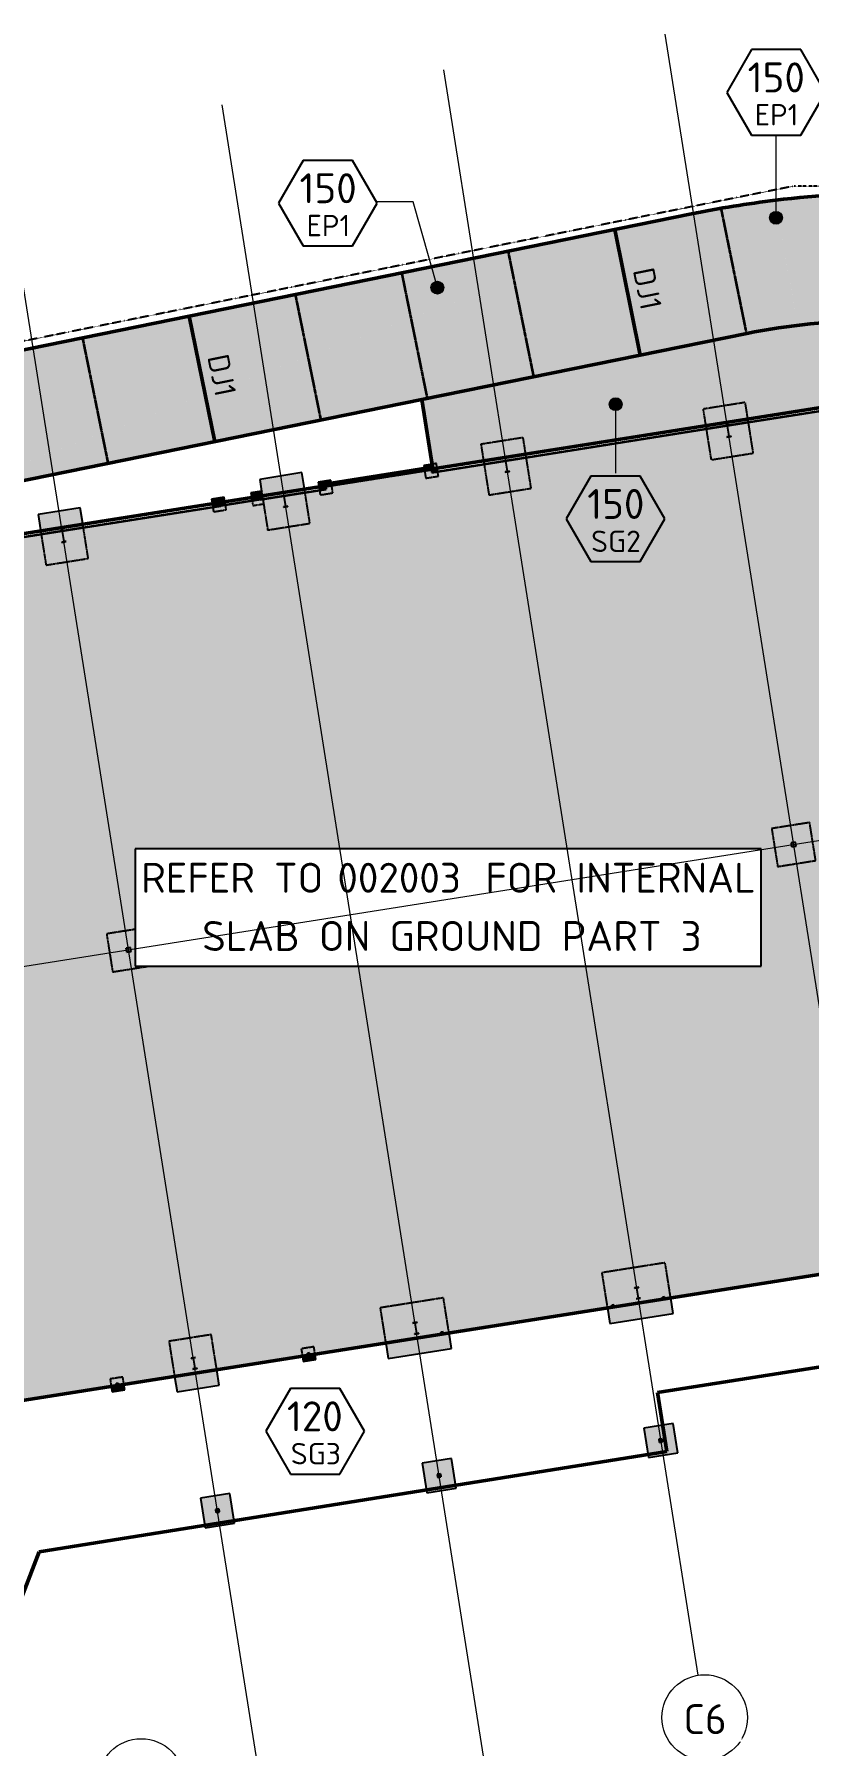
# Model space of a CAD drawing. Header units: millimetres. Extents: x 705 to 313061, y -3762 to 4071588.
# Drawn here: x 227216 to 263451, y 3986460 to 4066546 of the extents above; entities that cross this region are included whole.
import ezdxf

# ---------------------------------------------------------------- set-up
doc = ezdxf.new("R2010")
doc.units = ezdxf.units.MM
for name, pattern in [('Boundary', [16, 5, -2, 5, -2, 0, -2]), ('Dash', [7, 5, -2]), ('Hidden Double', [7, 5, -2]), ('Hidden Half', [3, 2, -1]), ('Joint 1', [9.5, 7, -0.75, 1, -0.75])]:
    doc.linetypes.add(name, pattern=pattern)
for name, color, linetype, lineweight in [('A-000-T_TEXT', 231, 'Continuous', 13), ('A-010-M_LINE', 90, 'Continuous', 13), ('A-060-M_DETAIL', 3, 'Continuous', 25), ('A-200-M_WALL_EXT', 113, 'Continuous', 13), ('A-230-H-FLOOR', 190, 'Continuous', 13), ('A-230-M_FLOOR', 192, 'Continuous', 13), ('A-230-MH_FLOOR', 190, 'Hidden Double', 13), ('C-910-M_SITE_BOUND', 91, 'Boundary', 25), ('S-160-M_FOUND', 171, 'Continuous', 13), ('S-160-MH_FOUND', 171, 'Hidden Half', 13), ('S-230-A-FLOOR', 171, 'Continuous', 18), ('S-280-M_COLUMN', 52, 'Continuous', 13), ('S-280-MH_COLUMN', 52, 'Hidden Half', 13), ('Z-030-M_GRID', 191, 'Continuous', 13), ('Z-033_T_GRIDREF', 31, 'Continuous', 13), ('Z-060-M_DETAIL', 92, 'Continuous', 25)]:
    doc.layers.add(name, color=color, linetype=linetype, lineweight=lineweight)
doc.styles.add('ISOCPEUR_2', font='isocpeur.ttf', dxfattribs={"height": 1400})
doc.styles.add('ISOCPEUR_3', font='isocpeur.ttf', dxfattribs={"height": 1000})
doc.styles.add('ISOCPEUR_B_2', font='', dxfattribs={"height": 1400})
doc.styles.get('ISOCPEUR_B_2').set_extended_font_data('ISOCPEUR', bold=True)

# ---------------------------------------------------------------- blocks, each defined once
blk = doc.blocks.new('NRP_Column-Steel-SHS - SC444 - 200x200x6_0SHS-3967238-S1_001 - EXTERNAL PAVEMENT PLAN')
at = {"layer": 'S-280-M_COLUMN', "lineweight": 25}
for p, q in [((100, 100), (-100, 100)), ((-100, 100), (-100, -100)), ((-94, -94), (-94, 94)), ((-94, 94), (94, 94)), ((94, 94), (94, -94)), ((100, -100), (100, 100)), ((-100, -100), (100, -100)), ((94, -94), (-94, -94))]:
    blk.add_line(p, q, dxfattribs=at)
blk = doc.blocks.new('NRP_Column-Steel-SHS - SC444 - 200x200x6_0SHS-3967240-S1_001 - EXTERNAL PAVEMENT PLAN')
at = {"layer": 'S-280-M_COLUMN', "lineweight": 25}
for p, q in [((100, 100), (-100, 100)), ((-100, 100), (-100, -100)), ((-94, -94), (-94, 94)), ((-94, 94), (94, 94)), ((94, 94), (94, -94)), ((100, -100), (100, 100)), ((-100, -100), (100, -100)), ((94, -94), (-94, -94))]:
    blk.add_line(p, q, dxfattribs=at)
blk = doc.blocks.new('NRP_Column-Steel-SHS - SC440 - 150x150x5_0SHS-4139702-S1_001 - EXTERNAL PAVEMENT PLAN')
at = {"layer": 'S-280-M_COLUMN', "lineweight": 25}
for p, q in [((75, 75), (-75, 75)), ((-75, 75), (-75, -75)), ((-70, -70), (-70, 70)), ((-70, 70), (70, 70)), ((70, 70), (70, -70)), ((75, -75), (75, 75)), ((-75, -75), (75, -75)), ((70, -70), (-70, -70))]:
    blk.add_line(p, q, dxfattribs=at)
blk = doc.blocks.new('NRP_Foundation-Pad Footing Fibre _v2_ - PF5 -1400 x 1400 x 400d-V6-S1_001 - EXTERNAL PAVEMENT PLAN')
at = {"layer": 'S-160-M_FOUND', "linetype": 'Dash', "lineweight": 25}
blk.add_hatch(color=10, dxfattribs=at).paths.add_polyline_path([(750, 350), (-650, 350), (-650, -1050), (750, -1050)])
at = {"layer": 'S-160-M_FOUND', "color": 9, "lineweight": 25}
for p, q in [((750, 350), (-650, 350)), ((-650, 350), (-650, -1050)), ((750, -1050), (750, 350)), ((-650, -1050), (750, -1050))]:
    blk.add_line(p, q, dxfattribs=at)
blk = doc.blocks.new('NRP_Column-Steel-SHS - M433 - 100x100x5_0SHS-4136156-S1_001 - EXTERNAL PAVEMENT PLAN')
at = {"layer": 'S-280-M_COLUMN', "lineweight": 25}
for p, q in [((50, 50), (-50, 50)), ((-50, 50), (-50, -50)), ((-45, -45), (-45, 45)), ((-45, 45), (45, 45)), ((45, 45), (45, -45)), ((50, -50), (50, 50)), ((-50, -50), (50, -50)), ((45, -45), (-45, -45))]:
    blk.add_line(p, q, dxfattribs=at)
blk = doc.blocks.new('NRP_Column-Steel-SHS - M433 - 100x100x5_0SHS-4136138-S1_001 - EXTERNAL PAVEMENT PLAN')
at = {"layer": 'S-280-M_COLUMN', "lineweight": 25}
for p, q in [((50, 50), (-50, 50)), ((-50, 50), (-50, -50)), ((-45, -45), (-45, 45)), ((-45, 45), (45, 45)), ((45, 45), (45, -45)), ((50, -50), (50, 50)), ((-50, -50), (50, -50)), ((45, -45), (-45, -45))]:
    blk.add_line(p, q, dxfattribs=at)
blk = doc.blocks.new('NRP_Column-Steel-SHS - M433 - 100x100x5_0SHS-4136147-S1_001 - EXTERNAL PAVEMENT PLAN')
at = {"layer": 'S-280-M_COLUMN', "lineweight": 25}
for p, q in [((50, 50), (-50, 50)), ((-50, 50), (-50, -50)), ((-45, -45), (-45, 45)), ((-45, 45), (45, 45)), ((45, 45), (45, -45)), ((50, -50), (50, 50)), ((-50, -50), (50, -50)), ((45, -45), (-45, -45))]:
    blk.add_line(p, q, dxfattribs=at)
blk = doc.blocks.new('NRP_Column-Steel-UB - SC124 - 530UB82_0-V47-S1_001 - EXTERNAL PAVEMENT PLAN')
at = {"layer": 'S-280-M_COLUMN', "lineweight": 25}
for p, q in [((104.5, 528.2), (-104.5, 528.2)), ((-104.5, 528.2), (-104.5, 515)), ((-104.5, 515), (-18.8, 515)), ((-18.8, 13.2), (-104.5, 13.2)), ((-104.5, 13.2), (-104.5, 0)), ((-104.5, 0), (104.5, 0)), ((-4.8, 501), (-4.8, 27.2)), ((4.8, 27.2), (4.8, 501)), ((18.8, 515), (104.5, 515)), ((104.5, 13.2), (18.8, 13.2)), ((104.5, 515), (104.5, 528.2)), ((104.5, 0), (104.5, 13.2))]:
    blk.add_line(p, q, dxfattribs=at)
for centre, start, end in [((-18.8, 501), 0, 90), ((-18.8, 27.2), 270, 0), ((18.8, 501), 90, 180), ((18.8, 27.2), 180, 270)]:
    blk.add_arc(centre, 14, start, end, dxfattribs=at)
at = {"layer": 'S-280-MH_COLUMN', "lineweight": 25}
for centre, start, end in [((-18.8, 501), 0, 90), ((-18.8, 27.2), 270, 0), ((18.8, 501), 90, 180), ((18.8, 27.2), 180, 270)]:
    blk.add_arc(centre, 14, start, end, dxfattribs=at)
blk = doc.blocks.new('NRP_Foundation-Pad Footing Fibre _v2_ - PF4 -1800 x 1800 x 400d-V54-S1_001 - EXTERNAL PAVEMENT PLAN')
at = {"layer": 'S-160-MH_FOUND', "color": 9, "linetype": 'Dash', "lineweight": 25}
for p, q in [((950, 550), (-850, 550)), ((-850, 550), (-850, -1138)), ((950, -796), (950, 550))]:
    blk.add_line(p, q, dxfattribs=at)
blk = doc.blocks.new('NRP_Foundation-Pad Footing Fibre _v2_ - PF4 -1800 x 1800 x 400d-3893011-S1_001 - EXTERNAL PAVEMENT PLAN')
at = {"layer": 'S-160-MH_FOUND', "color": 9, "linetype": 'Dash', "lineweight": 25}
for p, q in [((950, 550), (-850, 550)), ((-850, 550), (-850, -1250)), ((950, -1250), (950, 550)), ((-850, -1250), (950, -1250))]:
    blk.add_line(p, q, dxfattribs=at)
blk = doc.blocks.new('NRP_Foundation-Pad Footing Fibre _v2_ - PF2 -2400 x 2000 x 600d-V23-S1_001 - EXTERNAL PAVEMENT PLAN')
at = {"layer": 'S-160-M_FOUND', "linetype": 'Dash', "lineweight": 25}
blk.add_hatch(color=10, dxfattribs=at).paths.add_polyline_path([(-414, 650), (-1150, 650), (-1150, -1350), (-414, -1350)])
at = {"layer": 'S-160-M_FOUND', "color": 9, "lineweight": 25}
for p, q in [((-414, 650), (-1150, 650)), ((-1150, 650), (-1150, -1350)), ((-1150, -1350), (-414, -1350))]:
    blk.add_line(p, q, dxfattribs=at)
at = {"layer": 'S-160-MH_FOUND', "color": 9, "linetype": 'Dash', "lineweight": 25}
for p, q in [((1250, 650), (-414, 650)), ((1250, -1350), (1250, 650)), ((-414, -1350), (1250, -1350))]:
    blk.add_line(p, q, dxfattribs=at)
blk = doc.blocks.new('NRP_Foundation-Pad Footing Fibre _v2_ - PF2 -2400 x 2000 x 600d-V24-S1_001 - EXTERNAL PAVEMENT PLAN')
at = {"layer": 'S-160-M_FOUND', "linetype": 'Dash', "lineweight": 25}
blk.add_hatch(color=10, dxfattribs=at).paths.add_polyline_path([(1250, -1350), (1250, 650), (314, 650), (314, -1350)])
at = {"layer": 'S-160-M_FOUND', "color": 9, "lineweight": 25}
for p, q in [((1250, 650), (314, 650)), ((1250, -1350), (1250, 650)), ((314, -1350), (1250, -1350))]:
    blk.add_line(p, q, dxfattribs=at)
at = {"layer": 'S-160-MH_FOUND', "color": 9, "linetype": 'Dash', "lineweight": 25}
for p, q in [((314, 650), (-1150, 650)), ((-1150, 650), (-1150, -1350)), ((-1150, -1350), (314, -1350))]:
    blk.add_line(p, q, dxfattribs=at)
blk = doc.blocks.new('NRP_Foundation-Pad Footing Fibre _v2_ - PF2 -2400 x 2000 x 600d-V25-S1_001 - EXTERNAL PAVEMENT PLAN')
at = {"layer": 'S-160-M_FOUND', "linetype": 'Dash', "lineweight": 25}
blk.add_hatch(color=10, dxfattribs=at).paths.add_polyline_path([(314, 650), (314, -1350), (463, -1350), (463, 650)])
at = {"layer": 'S-160-M_FOUND', "color": 9, "lineweight": 25}
for p, q in [((463, 650), (314, 650)), ((314, -1350), (463, -1350))]:
    blk.add_line(p, q, dxfattribs=at)
at = {"layer": 'S-160-MH_FOUND', "color": 9, "linetype": 'Dash', "lineweight": 25}
for p, q in [((314, 650), (-1150, 650)), ((-1150, 650), (-1150, -1350)), ((1250, 650), (463, 650)), ((1250, -1350), (1250, 650)), ((-1150, -1350), (314, -1350)), ((463, -1350), (1250, -1350))]:
    blk.add_line(p, q, dxfattribs=at)
blk = doc.blocks.new('NRP_Foundation-Pad Footing Fibre _v2_ - PF2 -2400 x 2000 x 600d-V26-S1_001 - EXTERNAL PAVEMENT PLAN')
at = {"layer": 'S-160-M_FOUND', "linetype": 'Dash', "lineweight": 25}
blk.add_hatch(color=10, dxfattribs=at).paths.add_polyline_path([(314, 650), (314, -1350), (464, -1350), (464, 650)])
at = {"layer": 'S-160-M_FOUND', "color": 9, "lineweight": 25}
for p, q in [((464, 650), (314, 650)), ((314, -1350), (464, -1350))]:
    blk.add_line(p, q, dxfattribs=at)
at = {"layer": 'S-160-MH_FOUND', "color": 9, "linetype": 'Dash', "lineweight": 25}
for p, q in [((314, 650), (-1150, 650)), ((-1150, 650), (-1150, -1350)), ((1250, 650), (464, 650)), ((1250, -1350), (1250, 650)), ((-1150, -1350), (314, -1350)), ((464, -1350), (1250, -1350))]:
    blk.add_line(p, q, dxfattribs=at)
blk = doc.blocks.new('NRP_Foundation-Pad Footing Fibre _v2_ - PF6 -600 x 600 x 400d-V31-S1_001 - EXTERNAL PAVEMENT PLAN')
at = {"layer": 'S-160-M_FOUND', "linetype": 'Dash', "lineweight": 25}
blk.add_hatch(color=10, dxfattribs=at).paths.add_polyline_path([(350, -50), (102, -50), (102, -650), (350, -650)])
at = {"layer": 'S-160-M_FOUND', "color": 9, "lineweight": 25}
for p, q in [((350, -50), (102, -50)), ((102, -650), (350, -650)), ((350, -650), (350, -50))]:
    blk.add_line(p, q, dxfattribs=at)
at = {"layer": 'S-160-MH_FOUND', "color": 9, "linetype": 'Dash', "lineweight": 25}
for p, q in [((102, -50), (-250, -50)), ((-250, -50), (-250, -650)), ((-250, -650), (102, -650))]:
    blk.add_line(p, q, dxfattribs=at)
blk = doc.blocks.new('NRP_Foundation-Pad Footing Fibre _v2_ - PF6 -600 x 600 x 400d-V32-S1_001 - EXTERNAL PAVEMENT PLAN')
at = {"layer": 'S-160-M_FOUND', "linetype": 'Dash', "lineweight": 25}
blk.add_hatch(color=10, dxfattribs=at).paths.add_polyline_path([(350, -50), (100, -50), (100, -650), (350, -650)])
at = {"layer": 'S-160-M_FOUND', "color": 9, "lineweight": 25}
for p, q in [((350, -50), (100, -50)), ((100, -650), (350, -650)), ((350, -650), (350, -50))]:
    blk.add_line(p, q, dxfattribs=at)
at = {"layer": 'S-160-MH_FOUND', "color": 9, "linetype": 'Dash', "lineweight": 25}
for p, q in [((100, -50), (-250, -50)), ((-250, -50), (-250, -650)), ((-250, -650), (100, -650))]:
    blk.add_line(p, q, dxfattribs=at)
blk = doc.blocks.new('Family - ___-3870354-S1_001 - EXTERNAL PAVEMENT PLAN')
at = {"layer": 'C-910-M_SITE_BOUND'}
for p, q in [((-2260611, 4059444), (-2388364, 4033725)), ((-2226983, 4059444), (-2260611, 4059444))]:
    blk.add_line(p, q, dxfattribs=at)
blk = doc.blocks.new('NRP_Joint Location _v2_ - SJ1 - SAWN JOINT _No Cradle_-4182288-S1_001 - EXTERNAL PAVEMENT PLAN')
at = {"layer": 'Z-060-M_DETAIL', "linetype": 'Joint 1', "lineweight": 35}
blk.add_line((0, 0), (5980, 0), dxfattribs=at)
blk = doc.blocks.new('NRP_Joint Location _v2_ - SJ1 - SAWN JOINT _No Cradle_-4179417-S1_001 - EXTERNAL PAVEMENT PLAN')
at = {"layer": 'Z-060-M_DETAIL', "linetype": 'Joint 1', "lineweight": 35}
blk.add_line((0, 0), (6000, 0), dxfattribs=at)
blk = doc.blocks.new('NRP_Joint Location _v2_ - DJ1 - DOWELLED JOINT-4179586-S1_001 - EXTERNAL PAVEMENT PLAN')
at = {"layer": 'Z-060-M_DETAIL', "lineweight": 50}
blk.add_line((0, 0), (6000, 0), dxfattribs=at)
blk = doc.blocks.new('Grid - NRP_Grid-Head-320187-S1_001 - EXTERNAL PAVEMENT PLAN')
at = {"layer": 'Z-033_T_GRIDREF'}
blk.add_circle((0, 0), 5, dxfattribs=at)
blk = doc.blocks.new('NRP_Slab Tag _v2_ - Thickness with Description-1497716-S1_001 - EXTERNAL PAVEMENT PLAN')
at = {"layer": 'S-230-A-FLOOR', "lineweight": 25}
for p, q in [((-2.88, 4.99), (-5.76, -0.01)), ((2.9, 4.99), (-2.88, 4.99)), ((5.78, -0.01), (2.9, 4.99)), ((-5.76, -0.01), (-2.88, -5.01)), ((2.9, -5.01), (5.78, -0.01)), ((-2.88, -5.01), (2.9, -5.01))]:
    blk.add_line(p, q, dxfattribs=at)

msp = doc.modelspace()

# ---------------------------------------------------------------- hatches: boundary and pattern name
at = {"layer": 'A-230-H-FLOOR'}
for points in [[(260548, 4052542), (261139, 4052656), (261732, 4052758), (262411, 4052859), (262924, 4052927), (261897, 4058778), (260888, 4058643), (260320, 4058560), (259535, 4058433), (258751, 4058293), (257970, 4058140), (260527, 4052586)], [(262924, 4052927), (263523, 4052993), (264263, 4053057), (264723, 4053090), (265325, 4053120), (266146, 4053140), (266529, 4053144), (267938, 4059144), (267181, 4059138), (266146, 4059110), (265626, 4059090), (264617, 4059032), (263891, 4058978), (263205, 4058918), (262360, 4058830), (261897, 4058778), (262757, 4053883)], [(221734, 4044645), (257970, 4058140), (220794, 4050577), (221636, 4045264)], [(221734, 4044645), (260548, 4052542), (257970, 4058140), (223397, 4045264)], [(245861, 4046204), (269986, 4050027), (269493, 4053144), (266529, 4053144), (265927, 4053138), (265325, 4053120), (264723, 4053090), (264123, 4053047), (263523, 4052993), (262924, 4052927), (262327, 4052848), (261732, 4052758), (261139, 4052656), (260548, 4052542), (245347, 4049449)]]:
    msp.add_hatch(color=254, dxfattribs=at).paths.add_polyline_path(points)
h = msp.add_hatch(color=10, dxfattribs=at)
h.paths.add_polyline_path([(203625, 3999169), (214090, 4000826), (214121, 4000629), (286622, 4012112), (286591, 4012310), (292369, 4013225), (286158, 4052436), (245818, 4046046), (245795, 4046195), (240856, 4045412), (240880, 4045264), (213771, 4040970), (213747, 4041119), (208809, 4040336), (208832, 4040188), (208580, 4040148), (209370, 4035160), (201452, 4033906), (201753, 4032010), (198505, 4031496), (203363, 4000826)])
h.paths.add_polyline_path([(240880, 4022936), (231932, 4022936), (231932, 4028436), (261232, 4028436), (261232, 4022936), (245818, 4022936)])
at = {"layer": 'S-160-M_FOUND'}
for points in [[(237910, 4044794), (239885, 4045107), (239739, 4046031), (237764, 4045718), (237851, 4045164)], [(245818, 4046046), (246090, 4046089), (246067, 4046237), (245861, 4046204), (245826, 4046427), (245439, 4046366), (245474, 4046144), (245795, 4046195)], [(237354, 4045086), (237413, 4044715), (237910, 4044794), (237851, 4045164)], [(240559, 4045213), (240880, 4045264), (240856, 4045412), (241128, 4045455), (241093, 4045678), (240500, 4045584), (240551, 4045264)], [(235570, 4044423), (236163, 4044517), (236104, 4044887), (235511, 4044794), (235535, 4044645)], [(254144, 4006223), (257107, 4006692), (256992, 4007419), (254029, 4006950)], [(243773, 4004580), (246736, 4005049), (246621, 4005776), (243658, 4005307)]]:
    msp.add_hatch(color=10, dxfattribs=at).paths.add_polyline_path(points)
at = {"layer": 'S-230-A-FLOOR'}
h = msp.add_hatch(color=256, dxfattribs=at)
edge = h.paths.add_edge_path()
edge.add_arc((261921, 4057957), 300, 0, 360)
h = msp.add_hatch(color=256, dxfattribs=at)
edge = h.paths.add_edge_path()
edge.add_arc((246078, 4054688), 300, 0, 360)
h = msp.add_hatch(color=256, dxfattribs=at)
edge = h.paths.add_edge_path()
edge.add_arc((254414, 4049235), 300, 0, 360)

# ---------------------------------------------------------------- linework, layer by layer
at = {"layer": 'A-010-M_LINE', "lineweight": 25}
for p, q in [((261232, 4028436), (231932, 4028436)), ((231932, 4028436), (231932, 4022936)), ((261232, 4022936), (261232, 4028436)), ((231932, 4022936), (261232, 4022936))]:
    msp.add_line(p, q, dxfattribs=at)
at = {"layer": 'A-200-M_WALL_EXT', "lineweight": 35}
for p, q in [((269986, 4050026), (259616, 4048384)), ((259639, 4048236), (270010, 4049878)), ((259616, 4048384), (245795, 4046195)), ((259616, 4048384), (259639, 4048236)), ((259639, 4048236), (259616, 4048384)), ((245818, 4046046), (259639, 4048236)), ((245795, 4046195), (245818, 4046046)), ((240856, 4045412), (237770, 4044924)), ((237794, 4044775), (240880, 4045264)), ((240880, 4045264), (240856, 4045412)), ((235927, 4044632), (228503, 4043456)), ((228527, 4043308), (235951, 4044484)), ((235951, 4044484), (235927, 4044632)), ((237794, 4044775), (235951, 4044484)), ((237770, 4044924), (237794, 4044775)), ((228503, 4043456), (217029, 4041638)), ((217052, 4041490), (228527, 4043308)), ((228503, 4043456), (228527, 4043308)), ((228527, 4043308), (228503, 4043456))]:
    msp.add_line(p, q, dxfattribs=at)
at = {"layer": 'A-230-M_FLOOR', "lineweight": 50}
for p, q in [((158214, 4037845), (257970, 4058140)), ((260548, 4052542), (245347, 4049449)), ((245861, 4046204), (269986, 4050027)), ((197213, 4039656), (245347, 4049449)), ((245347, 4049449), (245861, 4046204)), ((245848, 4046287), (240822, 4045491)), ((245848, 4046285), (240823, 4045489)), ((240829, 4045450), (245854, 4046246)), ((240835, 4045411), (245861, 4046207)), ((245861, 4046205), (245795, 4046195)), ((240835, 4045409), (213737, 4041117)), ((240822, 4045491), (240835, 4045409)), ((240856, 4045412), (240835, 4045409)), ((286622, 4012112), (214121, 4000629)), ((295920, 4009250), (256378, 4002987)), ((256378, 4002987), (256815, 4000224)), ((256815, 4000224), (227441, 3995540)), ((227441, 3995540), (223455, 3985157))]:
    msp.add_line(p, q, dxfattribs=at)
at = {"layer": 'A-230-M_FLOOR', "color": 9, "lineweight": 25}
for p, q in [((245795, 4046195), (240856, 4045412)), ((237794, 4044775), (235951, 4044484))]:
    msp.add_line(p, q, dxfattribs=at)
at = {"layer": 'A-230-M_FLOOR', "lineweight": 50}
msp.add_arc((266529, 4023144), 30000, 90, 101.5, dxfattribs=at)
for points in [[(257970, 4058140), (259270, 4058405), (260581, 4058617), (261897, 4058778)], [(261897, 4058778), (263901, 4059022), (265920, 4059144), (267938, 4059144)]]:
    msp.add_open_spline(points, degree=3, dxfattribs=at)
at = {"layer": 'A-230-MH_FLOOR', "lineweight": 50}
msp.add_line((245794, 4046195), (240856, 4045412), dxfattribs=at)
at = {"layer": 'S-160-M_FOUND', "color": 9, "lineweight": 25}
for p, q in [((239739, 4046031), (237764, 4045718)), ((239885, 4045107), (239739, 4046031)), ((245826, 4046427), (245439, 4046366)), ((245439, 4046366), (245474, 4046144)), ((246090, 4046089), (246067, 4046237)), ((237851, 4045164), (237354, 4045086)), ((237764, 4045718), (237851, 4045164)), ((241093, 4045678), (240500, 4045584)), ((240500, 4045584), (240559, 4045213)), ((241128, 4045455), (241093, 4045678)), ((236104, 4044887), (235511, 4044794)), ((235511, 4044794), (235570, 4044423)), ((236163, 4044517), (236104, 4044887)), ((237354, 4045086), (237413, 4044715)), ((254029, 4006950), (254144, 4006223)), ((257107, 4006692), (256992, 4007419)), ((254144, 4006223), (257107, 4006692)), ((243658, 4005307), (243773, 4004580)), ((246736, 4005049), (246621, 4005776)), ((243773, 4004580), (246736, 4005049))]:
    msp.add_line(p, q, dxfattribs=at)
at = {"layer": 'S-160-MH_FOUND', "color": 9, "linetype": 'Dash', "lineweight": 25}
for p, q in [((245474, 4046144), (245533, 4045773)), ((246031, 4046460), (245826, 4046427)), ((246067, 4046237), (246031, 4046460)), ((246125, 4045867), (246090, 4046089)), ((237851, 4045164), (237945, 4044572)), ((240559, 4045213), (240594, 4044991)), ((241187, 4045085), (241128, 4045455)), ((245533, 4045773), (246125, 4045867)), ((235570, 4044423), (235605, 4044201)), ((236198, 4044295), (236163, 4044517)), ((237413, 4044715), (237448, 4044493)), ((237448, 4044493), (237945, 4044572)), ((237945, 4044572), (238139, 4043348)), ((240114, 4043661), (239885, 4045107)), ((240594, 4044991), (241187, 4045085)), ((235605, 4044201), (236198, 4044295)), ((238139, 4043348), (240114, 4043661)), ((256732, 4009062), (253768, 4008593)), ((253768, 4008593), (254029, 4006950)), ((256992, 4007419), (256732, 4009062)), ((246361, 4007420), (243398, 4006951)), ((243398, 4006951), (243658, 4005307)), ((246621, 4005776), (246361, 4007420))]:
    msp.add_line(p, q, dxfattribs=at)
at = {"layer": 'S-230-A-FLOOR'}
for p, q in [((261921, 4057957), (261921, 4061826)), ((244940, 4058711), (243264, 4058711)), ((246078, 4054688), (244940, 4058711)), ((254414, 4049235), (254414, 4046010))]:
    msp.add_line(p, q, dxfattribs=at)
for centre in [(261921, 4057957), (246078, 4054688), (254414, 4049235)]:
    msp.add_circle(centre, 300, dxfattribs=at)
at = {"layer": 'Z-030-M_GRID'}
for p, q in [((268979, 3989266), (256739, 4066546)), ((258271, 3989757), (246372, 4064882)), ((248238, 3985981), (236001, 4063240)), ((237867, 3984338), (225627, 4061618)), ((201155, 4039124), (299428, 4054690)), ((203990, 4019324), (299875, 4034511)), ((208089, 3999724), (303004, 4014757))]:
    msp.add_line(p, q, dxfattribs=at)

# ---------------------------------------------------------------- block references
at = {"layer": 'C-910-M_SITE_BOUND'}
msp.add_blockref('Family - ___-3870354-S1_001 - EXTERNAL PAVEMENT PLAN', (2523386, 0), dxfattribs=at)
at = {"layer": 'S-160-M_FOUND', "color": 9, "lineweight": 25}
for p, rotation in [((256426, 4001082), 9.000328388145267), ((246055, 3999439), 9.000328388145267), ((235684, 3997796), 9.000328388145308)]:
    msp.add_blockref('NRP_Foundation-Pad Footing Fibre _v2_ - PF5 -1400 x 1400 x 400d-V6-S1_001 - EXTERNAL PAVEMENT PLAN', p, dxfattribs=dict(at, rotation=rotation))
at = {"layer": 'S-160-MH_FOUND', "color": 9, "linetype": 'Dash', "lineweight": 25}
for name, p, rotation in [('NRP_Foundation-Pad Footing Fibre _v2_ - PF2 -2400 x 2000 x 600d-V26-S1_001 - EXTERNAL PAVEMENT PLAN', (259343, 4047871), 99.00032838820574), ('NRP_Foundation-Pad Footing Fibre _v2_ - PF2 -2400 x 2000 x 600d-V25-S1_001 - EXTERNAL PAVEMENT PLAN', (248951, 4046225), 99.00032838820574), ('NRP_Foundation-Pad Footing Fibre _v2_ - PF2 -2400 x 2000 x 600d-V24-S1_001 - EXTERNAL PAVEMENT PLAN', (228230, 4042943), 99.00032838820574), ('NRP_Foundation-Pad Footing Fibre _v2_ - PF4 -1800 x 1800 x 400d-3893011-S1_001 - EXTERNAL PAVEMENT PLAN', (262407, 4028526), 99.0003283881442), ('NRP_Foundation-Pad Footing Fibre _v2_ - PF4 -1800 x 1800 x 400d-V54-S1_001 - EXTERNAL PAVEMENT PLAN', (231294, 4023598), 99.0003283881442), ('NRP_Foundation-Pad Footing Fibre _v2_ - PF2 -2400 x 2000 x 600d-V23-S1_001 - EXTERNAL PAVEMENT PLAN', (234358, 4004253), 99.00032838820592), ('NRP_Foundation-Pad Footing Fibre _v2_ - PF6 -600 x 600 x 400d-V32-S1_001 - EXTERNAL PAVEMENT PLAN', (240388, 4004890), 279.0003283881451), ('NRP_Foundation-Pad Footing Fibre _v2_ - PF6 -600 x 600 x 400d-V31-S1_001 - EXTERNAL PAVEMENT PLAN', (231446, 4003476), 279.0003283881451)]:
    msp.add_blockref(name, p, dxfattribs=dict(at, rotation=rotation))
at = {"layer": 'S-230-A-FLOOR', "lineweight": 25, "xscale": 399.9999999999997, "yscale": 399.9999999999997, "zscale": 399.9999999999997}
for p in [(261917, 4063830), (240951, 4058643), (254411, 4043871), (240360, 4001179)]:
    msp.add_blockref('NRP_Slab Tag _v2_ - Thickness with Description-1497716-S1_001 - EXTERNAL PAVEMENT PLAN', p, dxfattribs=at)
at = {"layer": 'S-280-M_COLUMN', "lineweight": 25}
for name, p, rotation in [('NRP_Column-Steel-SHS - SC444 - 200x200x6_0SHS-3967240-S1_001 - EXTERNAL PAVEMENT PLAN', (262744, 4028630), 9.000328388097001), ('NRP_Column-Steel-SHS - SC444 - 200x200x6_0SHS-3967238-S1_001 - EXTERNAL PAVEMENT PLAN', (231632, 4023702), 9.000328388097001), ('NRP_Column-Steel-SHS - M433 - 100x100x5_0SHS-4136156-S1_001 - EXTERNAL PAVEMENT PLAN', (254289, 4007041), 9.000328388147217), ('NRP_Column-Steel-SHS - M433 - 100x100x5_0SHS-4136156-S1_001 - EXTERNAL PAVEMENT PLAN', (256659, 4007417), 9.000328388147217), ('NRP_Column-Steel-SHS - M433 - 100x100x5_0SHS-4136156-S1_001 - EXTERNAL PAVEMENT PLAN', (246300, 4005776), 9.000328388147217), ('NRP_Column-Steel-SHS - M433 - 100x100x5_0SHS-4136147-S1_001 - EXTERNAL PAVEMENT PLAN', (240050, 4004786), 9.000328388147217), ('NRP_Column-Steel-SHS - M433 - 100x100x5_0SHS-4136138-S1_001 - EXTERNAL PAVEMENT PLAN', (231108, 4003370), 9.000328388147217), ('NRP_Column-Steel-SHS - SC440 - 150x150x5_0SHS-4139702-S1_001 - EXTERNAL PAVEMENT PLAN', (256530, 4000744), 9.000328388088137), ('NRP_Column-Steel-SHS - SC440 - 150x150x5_0SHS-4139702-S1_001 - EXTERNAL PAVEMENT PLAN', (246160, 3999101), 9.000328388088137), ('NRP_Column-Steel-SHS - SC440 - 150x150x5_0SHS-4139702-S1_001 - EXTERNAL PAVEMENT PLAN', (235789, 3997459), 9.000328388088137)]:
    msp.add_blockref(name, p, dxfattribs=dict(at, rotation=rotation))
at = {"layer": 'S-280-MH_COLUMN', "lineweight": 25}
for p, rotation in [((259639, 4048236), 189.0003283882161), ((249268, 4046593), 189.0003283882161), ((238898, 4044950), 189.0003283882161), ((228527, 4043308), 189.0003283882161), ((255479, 4007382), 9.000328388147217), ((245108, 4005739), 9.000328388147217), ((234738, 4004096), 9.000328388147217)]:
    msp.add_blockref('NRP_Column-Steel-UB - SC124 - 530UB82_0-V47-S1_001 - EXTERNAL PAVEMENT PLAN', p, dxfattribs=dict(at, rotation=rotation))
at = {"layer": 'Z-033_T_GRIDREF'}
for p, xscale, yscale, zscale, rotation in [((258583, 3987782), 399.9999999999998, 399.9999999999998, 399.9999999999998, 9.00032838814604), ((232218, 3984792), 399.9999999999997, 399.9999999999997, 399.9999999999997, 95.99999999999999)]:
    msp.add_blockref('Grid - NRP_Grid-Head-320187-S1_001 - EXTERNAL PAVEMENT PLAN', p, dxfattribs=dict(at, xscale=xscale, yscale=yscale, zscale=zscale, rotation=rotation))
at = {"layer": 'Z-060-M_DETAIL', "linetype": 'Joint 1', "lineweight": 35}
for name, p, rotation in [('NRP_Joint Location _v2_ - SJ1 - SAWN JOINT _No Cradle_-4182288-S1_001 - EXTERNAL PAVEMENT PLAN', (260548, 4052542), 101.5000000000011), ('NRP_Joint Location _v2_ - SJ1 - SAWN JOINT _No Cradle_-4179417-S1_001 - EXTERNAL PAVEMENT PLAN', (250592, 4050516), 101.5000000000213), ('NRP_Joint Location _v2_ - SJ1 - SAWN JOINT _No Cradle_-4179417-S1_001 - EXTERNAL PAVEMENT PLAN', (245615, 4049504), 101.5000000000213), ('NRP_Joint Location _v2_ - SJ1 - SAWN JOINT _No Cradle_-4179417-S1_001 - EXTERNAL PAVEMENT PLAN', (240637, 4048491), 101.5000000000213), ('NRP_Joint Location _v2_ - SJ1 - SAWN JOINT _No Cradle_-4179417-S1_001 - EXTERNAL PAVEMENT PLAN', (230682, 4046465), 101.5000000000213)]:
    msp.add_blockref(name, p, dxfattribs=dict(at, rotation=rotation))
at = {"layer": 'Z-060-M_DETAIL', "lineweight": 50, "rotation": 101.5000000000213}
for p in [(255570, 4051529), (235660, 4047478)]:
    msp.add_blockref('NRP_Joint Location _v2_ - DJ1 - DOWELLED JOINT-4179586-S1_001 - EXTERNAL PAVEMENT PLAN', p, dxfattribs=at)

# ---------------------------------------------------------------- texts
at = {"layer": 'A-000-T_TEXT', "color": 7, "lineweight": 18, "char_height": 1400, "attachment_point": 1}
for s, insert, width, style in [('REFER TO ', (232217, 4027776), 11127.42, 'ISOCPEUR_2'), ('002003', (241398, 4027776), 7311.39, 'ISOCPEUR_B_2'), (' FOR INTERNAL ', (247430, 4027776), 15969.61, 'ISOCPEUR_2'), ('SLAB ON GROUND PART 3', (235074, 4025051), 27481.85, 'ISOCPEUR_2')]:
    msp.add_mtext(s, dxfattribs=dict(at, insert=insert, width=width, style=style))
at = {"layer": 'A-060-M_DETAIL', "lineweight": 13, "char_height": 1000, "width": 2308.86, "attachment_point": 1, "rotation": 281.5, "style": 'ISOCPEUR_3'}
for insert in [(256196, 4055703), (236286, 4051653)]:
    msp.add_mtext('DJ1', dxfattribs=dict(at, insert=insert))
at = {"layer": 'S-230-A-FLOOR', "lineweight": 13, "attachment_point": 1}
for s, insert, char_height, width, style in [('150', (260591, 4065226), 1400, 3238.82, 'ISOCPEUR_2'), ('EP1', (260923, 4063279), 1000, 2437.13, 'ISOCPEUR_3'), ('150', (239625, 4060040), 1400, 3238.82, 'ISOCPEUR_2'), ('EP1', (239957, 4058093), 1000, 2437.13, 'ISOCPEUR_3'), ('150', (253084, 4045267), 1400, 3238.82, 'ISOCPEUR_2'), ('SG2', (253270, 4043320), 1000, 2789.87, 'ISOCPEUR_3'), ('120', (239034, 4002575), 1400, 3238.82, 'ISOCPEUR_2'), ('SG3', (239220, 4000628), 1000, 2789.87, 'ISOCPEUR_3')]:
    msp.add_mtext(s, dxfattribs=dict(at, insert=insert, char_height=char_height, width=width, style=style))

# ---------------------------------------------------------------- next in the draw order: texts
at = {"layer": 'Z-033_T_GRIDREF', "insert": (257590, 3988406), "char_height": 1400, "width": 2372.99, "attachment_point": 1, "style": 'ISOCPEUR_2', "bg_fill": 3, "box_fill_scale": 1.25, "bg_fill_color": 256, "bg_fill_true_color": 13158600, "bg_fill_transparency": 0}
msp.add_mtext('C6', dxfattribs=at)

doc.saveas('drawing.dxf')
